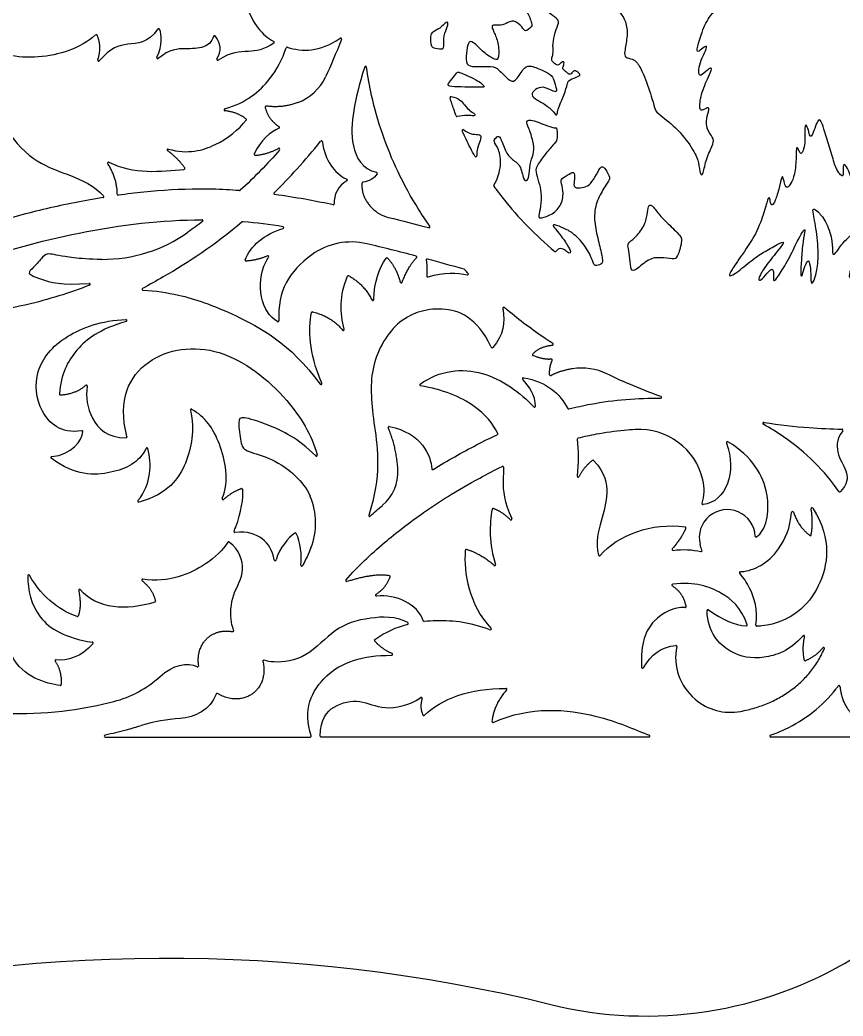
# Model space of a CAD drawing. Header units: millimetres. Extents: x -155 to 473, y -331 to 153.
# Drawn here: x -92.6 to -5.3, y -330.8 to -225.1 of the extents above; entities that cross this region are included whole.
import ezdxf

# ---------------------------------------------------------------- set-up
doc = ezdxf.new("R2010")
doc.units = ezdxf.units.MM
doc.header["$MEASUREMENT"] = 0
doc.layers.add('Layer 03', color=5, linetype='Continuous')

msp = doc.modelspace()

# ---------------------------------------------------------------- linework, layer by layer
at = {"layer": 'Layer 03'}
for p, q in [((-83.53, -301.19), (-61.77, -301.19)), ((-25.85, -301.19), (-60.62, -301.19)), ((-4.19, -301.19), (-12.94, -301.19))]:
    msp.add_line(p, q, dxfattribs=at)
for centre, radius, start, end in [((-77.86, -226.12), 0.1, 23.0527, 145.1931), ((-84.48, -226.77), 0.1, 23.372, 131.2669), ((-71.95, -226.87), 0.1, 40.176, 165.6842), ((-58.56, -227.12), 0.1, 338.4644, 124.7057), ((-65.71, -227.47), 0.1, 305.0935, 61.0125), ((-64.25, -228.09), 0.1, 72.4941, 162.4665), ((-84.23, -229.38), 0.1, 160.6013, 319.6403), ((-77.97, -229.11), 0.1, 153.1987, 309.2436), ((-71.6, -229.28), 0.1, 148.1307, 302.7352), ((-55.91, -230.12), 0.1, 7.7944, 161.8586), ((-64.97, -228.9), 5.31, 290.477, 335.144), ((-46.85, -233.34), 0.1, 81.9022, 196.592), ((-70.83, -234.63), 0.1, 105.578, 263.1164), ((-66.47, -234.34), 0.1, 82.2234, 192.8448), ((-68.66, -235.67), 0.1, 320.9967, 52.9521), ((-46.21, -235.25), 0.1, 200.4722, 279.8481), ((-35.69, -235.06), 0.1, 215.6102, 351.0801), ((-65.15, -236.51), 0.1, 292.6401, 55.8149), ((-45.57, -236.83), 0.1, 55.5503, 203.6719), ((-35.73, -236.65), 0.1, 3.7688, 92.8175), ((-76.87, -238.9), 0.1, 74.3667, 233.8318), ((-65.11, -238.81), 0.1, 319.5497, 118.3555), ((-60.6, -238.03), 0.1, 7.3805, 141.0274), ((-67.63, -239.37), 0.1, 156.619, 274.677), ((-44.23, -239.52), 0.1, 209.126, 0.2939), ((-83.18, -240.29), 0.1, 63.5049, 213.031), ((-75.19, -240.86), 0.1, 275.8309, 33.14), ((-57.94, -242.09), 0.1, 297.6311, 65.3547), ((-54.77, -241.37), 0.1, 329.1052, 78.2704), ((-56.19, -242.41), 0.1, 95.857, 174.6082), ((-42.22, -242.69), 0.1, 149.1151, 215.567), ((-83.77, -243.85), 0.1, 279.2079, 42.5459), ((-82.15, -243.6), 0.1, 180.9438, 278.0306), ((-69.29, -243.11), 0.1, 265.5385, 312.2975), ((-65.55, -243.52), 0.1, 134.6919, 262.1198), ((-59.34, -244.62), 0.1, 258.2292, 5.2108), ((-52.61, -242.48), 3.68, 224.7585, 256.2443), ((-73.26, -246.41), 0.1, 307.1725, 89.8543), ((-68.93, -246.61), 0.1, 84.8836, 130.1383), ((-64.69, -247.14), 0.1, 284.6559, 81.0289), ((-49.19, -247.05), 0.1, 255.0981, 34.8878), ((-83.84, -234.74), 15.77, 269.7789, 305.1683), ((-57.43, -255.83), 7.17, 76.7214, 125.7069), ((-66.29, -250.23), 0.1, 325.6314, 113.3921), ((-53.66, -250.45), 0.1, 42.6223, 145.9259), ((-50.58, -250.26), 0.1, 316.402, 75.2229), ((-49.39, -250.57), 0.1, 74.9336, 188.7602), ((-35.79, -249.59), 0.1, 230.0886, 325.581), ((-68.59, -250.6), 0.1, 160.274, 274.1995), ((-45.48, -251.66), 0.1, 42.6196, 74.1286), ((-57.73, -252.34), 0.1, 60.9644, 156.0833), ((-49.32, -252.27), 0.1, 176.539, 286.4755), ((-45.11, -252.06), 0.1, 255.4023, 43.3103), ((-85.23, -253.15), 0.1, 291.2824, 95.1908), ((-79.53, -253.68), 0.1, 117.7427, 267.6834), ((-52.14, -252.9), 0.1, 194.9934, 338.7901), ((-55.14, -254.77), 0.1, 207.42, 358.9189), ((-41.27, -255.69), 0.1, 49.7449, 192.6438), ((-61.56, -256.18), 0.1, 76.3271, 170.5542), ((-81.33, -256.99), 0.1, 286.515, 91.8608), ((-65.21, -257.03), 0.1, 242.0066, 3.383), ((-58.29, -257.95), 0.1, 218.5646, 13.3583), ((-42.49, -259.79), 0.1, 205.6236, 317.9817), ((-36.1, -259.52), 0.1, 274.2415, 57.0888), ((-38.12, -260.63), 0.1, 137.395, 248.0582), ((-36.21, -261.2), 0.1, 334.3838, 96.5919), ((-33, -268.21), 6.17, 64.1328, 98.9442), ((-39.18, -263.17), 0.1, 80.958, 224.8152), ((-36.29, -262.74), 0.1, 182.3954, 298.7543), ((-85.55, -263.95), 0.1, 351.3016, 131.5502), ((-60.65, -263.69), 0.1, 216.303, 22.7688), ((-50.06, -263.82), 0.1, 125.7755, 260.1097), ((-88.3, -264.78), 0.1, 175.3719, 272.8703), ((-24.61, -265.15), 0.1, 268.6749, 70.4179), ((-38, -266.08), 0.1, 223.3883, 358.242), ((-34.37, -266.27), 0.1, 208.3224, 284.102), ((-74.39, -266.5), 0.1, 59.5843, 191.1973), ((-53.42, -268.35), 0.1, 79.1417, 203.0414), ((-13.68, -267.91), 0.1, 81.2129, 241.2515), ((-86.01, -268.79), 0.1, 357.1147, 99.0278), ((-81.32, -269.33), 0.1, 270.654, 14.7855), ((-41.98, -269.02), 0.1, 294.9241, 25.617), ((-33.37, -269.59), 0.1, 103.8123, 186.7825), ((-26.88, -275.48), 6.93, 13.1866, 93.4722), ((-5.37, -268.62), 0.1, 321.3136, 88.9102), ((-79.1, -270.61), 0.1, 14.8874, 152.6005), ((-17.53, -269.96), 0.1, 59.8445, 199.9239), ((-89.2, -271.53), 0.1, 94.4835, 233.2421), ((-61.14, -271.29), 0.1, 224.7271, 15.938), ((-41.38, -272.56), 0.1, 358.6676, 115.9671), ((-31.79, -271.91), 0.1, 42.9658, 128.1363), ((-57.06, -273.09), 4.58, 309.9189, 3.4886), ((-48.8, -272.72), 0.1, 182.7644, 301.7765), ((-33.36, -273.51), 0.1, 175.8365, 332.4231), ((-71.03, -275.9), 0.1, 157.19, 312.0104), ((-69.05, -274.93), 0.1, 7.1494, 109.4196), ((-68.32, -278.47), 7.11, 338.1097, 23.3249), ((-5.64, -275.09), 0.1, 213.4406, 314.6222), ((-79.98, -276.17), 0.1, 141.738, 285.9714), ((-20.13, -276.42), 0.1, 160.0292, 276.4811), ((-8.56, -276.97), 0.1, 32.0548, 190.1388), ((-55.49, -277.7), 0.1, 161.8401, 314.2624), ((-42.39, -277.05), 0.1, 70.7437, 168.3443), ((-17.55, -280.03), 2.97, 3.1599, 193.7826), ((-10.63, -277.36), 0.1, 19.4489, 175.9058), ((-40.5, -278.06), 0.1, 224.6211, 25.2434), ((-22.04, -278.99), 0.1, 337.339, 82.0106), ((-69.78, -279.38), 0.1, 155.7528, 276.1588), ((-63.36, -279.63), 0.1, 27.9013, 125.7419), ((-14.49, -279.87), 0.1, 183.1599, 303.0981), ((-70.44, -280.58), 0.1, 51.9718, 145.9538), ((-45.24, -281.39), 0.1, 73.4804, 175.1989), ((-31.11, -281.87), 0.1, 194.8542, 319.4877), ((-23.31, -281.29), 0.1, 139.6526, 278.2056), ((-20.32, -281.41), 0.1, 257.1136, 23.8032), ((-65.51, -282.37), 0.1, 190.8232, 343.0028), ((-62.68, -282.96), 0.1, 173.7223, 331.7403), ((-42.23, -282.91), 0.1, 229.6822, 18.8232), ((-91.66, -284.07), 0.1, 28.408, 179.8556), ((-53.41, -284.17), 0.1, 339.2369, 80.7429), ((-16.16, -283.75), 0.1, 94.0394, 221.9056), ((-79.57, -284.53), 0.1, 81.0355, 233.2589), ((-57.92, -284.6), 0.1, 139.0496, 287.6157), ((-23.32, -285.07), 0.1, 96.278, 238.9858), ((-86.26, -285.61), 0.1, 40.2812, 191.1029), ((-54.78, -286.14), 0.1, 121.4178, 275.9798), ((-78.31, -286.78), 0.1, 287.4077, 12.6688), ((-22.02, -287.36), 0.1, 265.6786, 12.3015), ((-86.49, -288.3), 0.1, 254.1116, 339.0133), ((-19.59, -287.78), 0.1, 53.2379, 181.9806), ((-51.48, -289.14), 0.1, 284.0865, 61.1155), ((-49.7, -288.83), 0.1, 198.1373, 275.704), ((-15.53, -289.31), 0.1, 263.5099, 19.2904), ((-14.42, -289.34), 0.1, 172.5516, 272.719), ((-70, -289.91), 0.1, 258.7906, 20.6055), ((-42.68, -289.74), 0.1, 248.6941, 43.07), ((-9.44, -290.51), 0.1, 347.1651, 139.07), ((-84.92, -291.22), 0.1, 319.587, 80.9548), ((-54.89, -290.93), 0.1, 125.5892, 222.3741), ((-23.01, -291.57), 0.1, 348.8202, 96.2829), ((-7.34, -291.79), 0.1, 336.1125, 140.9054), ((-53.15, -292.42), 0.1, 269.5189, 66.4215), ((-88.75, -293.1), 0.1, 82.0536, 215.2576), ((-73.72, -293.64), 0.1, 244.1984, 9.0344), ((-66.71, -293.15), 0.1, 74.1876, 193.5324), ((-26.54, -293.8), 0.1, 183.0264, 329.4892), ((-9.29, -293), 0.1, 189.984, 291.2727), ((-85.46, -286.34), 11.44, 284.3173, 312.5765), ((-88.3, -295.63), 0.1, 262.7919, 358.3832), ((-5.69, -295.83), 0.1, 5.0285, 144.0594), ((-71.68, -296.67), 0.1, 58.3538, 160.2003), ((-50.02, -297.09), 0.1, 343.4719, 124.6697), ((-41.02, -296.13), 0.1, 318.2021, 89.5567), ((-17.2, -292.83), 5.74, 229.1171, 280.6202), ((-49.74, -298.81), 0.1, 206.0837, 314.5987), ((-74.34, -317.28), 18.11, 93.9523, 107.2435), ((-42.41, -299.55), 0.1, 172.8957, 294.3136), ((-83.53, -301.09), 0.1, 102.0296, 270), ((-61.77, -301.09), 0.1, 270, 19.294), ((-60.62, -301.09), 0.1, 179.2814, 270), ((-25.85, -301.09), 0.1, 270, 69.9963), ((-12.94, -301.09), 0.1, 109.2039, 270), ((-77.12, -497.1), 172.42, 76.2892, 104.1695), ((-26.18, -288.27), 42.53, 256.2892, 301.1319)]:
    msp.add_arc(centre, radius, start, end, dxfattribs=at)
for points, knots in [([(-35.59, -235.08), (-35.56, -234.92), (-35.43, -234.28), (-34.8, -233.01), (-34.48, -231.77), (-34.39, -231.48), (-33.22, -231.04), (-33.11, -230.9), (-33.51, -230.53), (-33.8, -230.46), (-34.04, -230.73), (-34.2, -230.93), (-34.47, -230.78), (-34.97, -230.35), (-35.03, -230.22), (-34.83, -229.71), (-34.88, -229.46), (-35.16, -229.63), (-35.46, -229.9), (-35.66, -229.91), (-36.09, -229.52), (-36.24, -229.32), (-35.98, -228.71), (-36.07, -227.92), (-35.95, -226.76), (-35.43, -225.47), (-35.4, -225.07), (-36.33, -224.51), (-36.89, -223.88), (-36.89, -222.78), (-36.54, -221.7), (-36.12, -221.38), (-35.17, -221.6), (-34.29, -222.05), (-33.97, -223.18), (-33.97, -223.8), (-33.65, -223.88), (-33.33, -223.4), (-32.54, -223.03), (-31.69, -223.13), (-31.21, -223.37), (-31.08, -223.13), (-31.4, -222.1), (-30.79, -221.19), (-29.88, -220.75), (-29.2, -220.93), (-28.54, -222.49), (-28.99, -223.21), (-29.35, -223.56), (-29.49, -223.85), (-28.9, -224.25), (-28.19, -225.42), (-28.13, -226.95), (-28.48, -228.6), (-28.42, -229.08), (-27.58, -229.27), (-27.12, -229.51), (-26.36, -230.91), (-25.4, -233.74), (-25.24, -234.67), (-24.85, -235.09), (-22.71, -236.67), (-21.02, -239.04), (-20.53, -240.28), (-20.48, -241.52), (-20.1, -241.69), (-19.88, -240.04), (-19.1, -238.38), (-18.9, -237.72), (-19.61, -236.99), (-19.83, -235.82), (-19.51, -234.76), (-19.44, -234.27), (-20.14, -234.71), (-20.53, -234.71), (-20.39, -233.1), (-19.49, -230.96), (-19.12, -230.24), (-19.39, -230.12), (-20.28, -231.03), (-20.57, -230.98), (-20.59, -230.12), (-20.23, -229.13), (-19.68, -228.03), (-19.77, -227.76), (-20.47, -228.39), (-20.85, -228.56), (-20.57, -227.33), (-19.72, -224.98), (-18.69, -224.03), (-18.2, -223.08), (-18.5, -222.3), (-19.91, -222.62), (-20.35, -222.35), (-20.27, -221.56), (-20.35, -221.02), (-21.3, -221.43), (-21.73, -221.92), (-21.95, -222.16), (-22.22, -221.75), (-22.36, -220.83), (-22.74, -220.78), (-23.55, -221.21), (-24.15, -221.4), (-24.86, -221.26), (-25.24, -222.4), (-25.62, -222.51), (-25.89, -221.75), (-26.16, -221.37), (-26.38, -222), (-26.87, -222.87), (-27.19, -222.87), (-27.6, -222.13), (-28.53, -219.67), (-28.88, -219.56), (-29.29, -220.32), (-29.64, -220.4), (-30.11, -219.42), (-30.54, -218.36), (-30.81, -218.61), (-31.47, -219.59), (-31.77, -219.12), (-32.34, -217.82), (-32.56, -217.71), (-33.1, -218.88), (-33.29, -219.1), (-34.79, -217.44), (-34.77, -215.77), (-34.8, -215.19), (-36.06, -215.1), (-36.81, -214.7), (-38.42, -212.66), (-40.63, -210.83), (-41.42, -209.78), (-41.5, -209.02), (-40.86, -207.97), (-40.54, -207.24), (-40.85, -206.42), (-40.89, -206.05)], [2583.2622, 2583.2622, 2583.2622, 2583.2622, 2583.619956, 2584.596544, 2585.573132, 2586.549719, 2587.526307, 2588.502894, 2589.479482, 2590.45607, 2591.432657, 2592.409245, 2593.385833, 2594.36242, 2595.339008, 2596.315596, 2597.292183, 2598.268771, 2599.245359, 2600.221946, 2601.198534, 2602.175121, 2603.151709, 2604.128297, 2605.104884, 2606.081472, 2607.05806, 2608.034647, 2609.011235, 2609.987823, 2610.96441, 2611.940998, 2612.917586, 2613.894173, 2614.870761, 2615.847348, 2616.823936, 2617.800524, 2618.777111, 2619.753699, 2620.730287, 2621.706874, 2622.683462, 2623.66005, 2624.636637, 2625.613225, 2626.589813, 2627.5664, 2628.542988, 2629.519575, 2630.496163, 2631.472751, 2632.449338, 2633.425926, 2634.402514, 2635.379101, 2636.355689, 2637.332277, 2638.308864, 2639.285452, 2640.26204, 2641.238627, 2642.215215, 2643.191802, 2644.16839, 2645.144978, 2646.121565, 2647.098153, 2648.074741, 2649.051328, 2650.027916, 2651.004504, 2651.981091, 2652.957679, 2653.934267, 2654.910854, 2655.887442, 2656.864029, 2657.840617, 2658.817205, 2659.793792, 2660.77038, 2661.746968, 2662.723555, 2663.700143, 2664.676731, 2665.653318, 2666.629906, 2667.606494, 2668.583081, 2669.559669, 2670.536256, 2671.512844, 2672.489432, 2673.466019, 2674.442607, 2675.419195, 2676.395782, 2677.37237, 2678.348958, 2679.325545, 2680.302133, 2681.278721, 2682.255308, 2683.231896, 2684.208483, 2685.185071, 2686.161659, 2687.138246, 2688.114834, 2689.091422, 2690.068009, 2691.044597, 2692.021185, 2692.997772, 2693.97436, 2694.950948, 2695.927535, 2696.904123, 2697.88071, 2698.857298, 2699.833886, 2700.810473, 2701.787061, 2702.763649, 2703.740236, 2704.716824, 2705.693412, 2706.669999, 2707.646587, 2708.623175, 2709.599762, 2710.57635, 2711.552937, 2712.529525, 2713.506113, 2714.4827, 2715.061444, 2715.061444, 2715.061444, 2715.061444]), ([(-46.44, -216.03), (-45.76, -215.34), (-44.94, -215.34), (-43.14, -215.36), (-42.54, -215.83), (-42.14, -215.99), (-41.62, -215.32), (-41.11, -215.21), (-39.4, -216.03), (-38.76, -217.14), (-37.83, -218.92), (-38.47, -218.79), (-40.15, -218.1), (-40.95, -218.19), (-41.97, -219.07), (-41.32, -219.39), (-39.81, -219.63), (-38.9, -220.92), (-38.01, -221.43), (-37.79, -223.07), (-38.17, -223.54), (-40.06, -222.01), (-40.86, -221.65), (-42.3, -222.07), (-43.35, -221.94), (-43.83, -220.81), (-44.08, -221.03), (-44.01, -222.14), (-44.52, -223.21), (-44.23, -223.54), (-41.79, -222.79), (-40.88, -222.86), (-39.58, -223.77), (-38.74, -224.06), (-38.22, -225.65), (-38.31, -225.86), (-39.02, -226.43), (-39.22, -225.88), (-40.22, -225.02), (-41.01, -225.52), (-41.74, -225.75), (-42.67, -225.5), (-42.33, -226.36), (-41.79, -227.45), (-41.76, -229.27), (-42.13, -229.41), (-43.39, -228.59), (-44.58, -227.28), (-45.06, -227.42), (-45.24, -228.61), (-45.29, -229.96), (-44.44, -230.07), (-42.43, -229.98), (-41.86, -230.26), (-40.73, -231.49), (-40.09, -231.79), (-39.16, -230.21), (-38.63, -229.84), (-37.12, -230.42), (-36.07, -231.01), (-35.93, -231.61), (-35.48, -232.86), (-36.17, -232.61), (-37.11, -232.11), (-37.93, -232.45), (-38.48, -233.04), (-37.7, -233.62), (-36.74, -234.11), (-36, -234.8), (-35.77, -235.12)], [2726.989581, 2726.989581, 2726.989581, 2726.989581, 2728.004141, 2729.165517, 2730.326892, 2731.488268, 2732.649643, 2733.811018, 2734.972394, 2736.133769, 2737.295145, 2738.45652, 2739.617895, 2740.779271, 2741.940646, 2743.102022, 2744.263397, 2745.424772, 2746.586148, 2747.747523, 2748.908899, 2750.070274, 2751.231649, 2752.393025, 2753.5544, 2754.715776, 2755.877151, 2757.038526, 2758.199902, 2759.361277, 2760.522653, 2761.684028, 2762.845403, 2764.006779, 2765.168154, 2766.32953, 2767.490905, 2768.65228, 2769.813656, 2770.975031, 2772.136407, 2773.297782, 2774.459157, 2775.620533, 2776.781908, 2777.943283, 2779.104659, 2780.266034, 2781.42741, 2782.588785, 2783.75016, 2784.911536, 2786.072911, 2787.234287, 2788.395662, 2789.557037, 2790.718413, 2791.879788, 2793.041164, 2794.202539, 2795.363914, 2796.52529, 2797.686665, 2798.848041, 2800.009416, 2801.170791, 2802.332167, 2803.493542, 2804.470275, 2804.470275, 2804.470275, 2804.470275]), ([(-84.55, -226.69), (-86.2, -228.14), (-90.75, -229.6), (-96.36, -228.49), (-99.77, -226.13), (-101.29, -225.38)], [1363.913348, 1363.913348, 1363.913348, 1363.913348, 1374.855675, 1386.022575, 1393.109201, 1393.109201, 1393.109201, 1393.109201]), ([(-77.95, -226.06), (-79.02, -227.61), (-81.13, -227.53), (-82.96, -228.03), (-84.16, -229.45)], [1352.354318, 1352.354318, 1352.354318, 1352.354318, 1356.6197, 1360.504865, 1360.504865, 1360.504865, 1360.504865]), ([(-72.05, -226.84), (-72.2, -227.43), (-73.07, -228.15), (-74.87, -228.15), (-76.68, -228.18), (-77.91, -229.19)], [1477.394389, 1477.394389, 1477.394389, 1477.394389, 1479.763457, 1482.374792, 1484.706951, 1484.706951, 1484.706951, 1484.706951]), ([(-65.65, -227.55), (-66.71, -228.3), (-68.51, -228.49), (-70.17, -228.48), (-71.55, -229.37)], [1466.787455, 1466.787455, 1466.787455, 1466.787455, 1470.054651, 1473.904124, 1473.904124, 1473.904124, 1473.904124]), ([(-70.86, -234.53), (-68.54, -233.88), (-66.1, -231.82), (-64.73, -229.26), (-64.35, -228.06)], [879.783009, 879.783009, 879.783009, 879.783009, 885.432062, 889.665289, 889.665289, 889.665289, 889.665289]), ([(-56.01, -230.09), (-56.65, -232.04), (-57.29, -234.94), (-57.57, -238.36), (-56.32, -240.94), (-54.75, -241.27)], [698.176151, 698.176151, 698.176151, 698.176151, 702.437726, 706.99492, 711.42887, 711.42887, 711.42887, 711.42887]), ([(-49.1, -246.99), (-49.52, -246.39), (-50.75, -244.53), (-52.53, -241.29), (-54.19, -237.24), (-55.25, -233.5), (-55.68, -231.12), (-55.81, -230.11)], [679.569082, 679.569082, 679.569082, 679.569082, 681.754362, 686.272074, 690.639856, 694.856097, 697.907258, 697.907258, 697.907258, 697.907258]), ([(-46.3, -235.29), (-46.39, -235.05), (-46.62, -234.41), (-46.83, -233.77), (-46.95, -233.37)], [-70.712913, -70.712913, -70.712913, -70.712913, -69.941775, -68.687999, -68.687999, -68.687999, -68.687999]), ([(-46.84, -233.24), (-45.99, -233.36), (-45.31, -234.27), (-44.88, -234.76), (-44.21, -235.09), (-44.38, -235.35), (-45.07, -235.17), (-45.83, -235.29), (-46.19, -235.35)], [-76.550493, -76.550493, -76.550493, -76.550493, -75.63336, -74.663264, -73.693169, -72.723073, -71.752978, -70.85145, -70.85145, -70.85145, -70.85145]), ([(-42.31, -242.64), (-41.9, -241.96), (-41.45, -240.45), (-41.78, -238.7), (-42.41, -237.94), (-42.09, -237.62), (-41.7, -237.2), (-41.16, -238.9), (-40.53, -239.89), (-39.42, -240.39), (-39.21, -242.2), (-38.71, -242.2), (-38.57, -241.53), (-38.43, -240.04), (-38, -239.15), (-38.11, -238.05), (-38.61, -236.45), (-38.97, -235.84), (-38.37, -235.59), (-36.35, -236.47), (-35.84, -236.56), (-35.73, -236.55)], [-2827.851339, -2827.851339, -2827.851339, -2827.851339, -2826.72105, -2825.559675, -2824.398299, -2823.236924, -2822.075549, -2820.914173, -2819.752798, -2818.591422, -2817.430047, -2816.268672, -2815.107296, -2813.945921, -2812.784545, -2811.62317, -2810.461795, -2809.300419, -2808.139044, -2806.977668, -2806.534713, -2806.534713, -2806.534713, -2806.534713]), ([(-94.1, -236.49), (-91.96, -240.04), (-87.35, -241.38), (-84.67, -242.72), (-83.7, -243.78)], [323.08454, 323.08454, 323.08454, 323.08454, 330.229196, 336.405381, 336.405381, 336.405381, 336.405381]), ([(-76.84, -238.8), (-74.76, -239.39), (-71.45, -238.49), (-69.39, -236.73), (-68.58, -235.73)], [866.949529, 866.949529, 866.949529, 866.949529, 871.689703, 876.774114, 876.774114, 876.774114, 876.774114]), ([(-45.51, -236.75), (-44.91, -237.16), (-44.26, -237.26), (-43.61, -237.27), (-43.72, -237.88), (-44.04, -238.59), (-44.13, -239.22), (-44.13, -239.52)], [-78.713859, -78.713859, -78.713859, -78.713859, -77.81173, -76.774423, -75.737116, -74.699809, -73.974067, -73.974067, -73.974067, -73.974067]), ([(-35.63, -236.64), (-35.62, -236.68), (-35.6, -237.04), (-35.52, -237.88), (-35.97, -238.29), (-36.9, -239.39), (-37.88, -240.7), (-37.86, -241.41), (-37.45, -242.54), (-37.24, -243.73), (-37.4, -245.29), (-37.61, -246.09), (-37.38, -246.16), (-36.09, -245.79), (-35.05, -244.71), (-34.89, -243.19), (-35.26, -242.18), (-35.06, -241.88), (-34, -241.26), (-33.82, -241.24), (-33.7, -241.77), (-33.86, -242.65), (-33.7, -242.97), (-32.64, -242.88), (-32.08, -242.58), (-31.41, -241.51), (-30.89, -240.45), (-30.46, -240.9), (-29.92, -241.91), (-30.18, -242.23), (-31.07, -243.61), (-31.72, -245.32), (-31.56, -247.24), (-31.03, -249.23), (-30.73, -250.75), (-30.84, -251.04), (-31.67, -251.25), (-31.74, -250.83), (-32.49, -249.15), (-33.84, -247.74), (-34.79, -247.22), (-36.02, -246.75), (-36.08, -246.92), (-35.46, -247.65), (-34.4, -249.08), (-34.12, -249.78), (-34.28, -249.92), (-34.67, -249.57), (-35.21, -249.27), (-35.58, -249.46), (-35.7, -249.64)], [-2581.792137, -2581.792137, -2581.792137, -2581.792137, -2581.666781, -2580.690193, -2579.713606, -2578.737018, -2577.76043, -2576.783843, -2575.807255, -2574.830668, -2573.85408, -2572.877492, -2571.900905, -2570.924317, -2569.947729, -2568.971142, -2567.994554, -2567.017966, -2566.041379, -2565.064791, -2564.088203, -2563.111616, -2562.135028, -2561.158441, -2560.181853, -2559.205265, -2558.228678, -2557.25209, -2556.275502, -2555.298915, -2554.322327, -2553.345739, -2552.369152, -2551.392564, -2550.415976, -2549.439389, -2548.462801, -2547.486214, -2546.509626, -2545.533038, -2544.556451, -2543.579863, -2542.603275, -2541.626688, -2540.6501, -2539.673512, -2538.696925, -2537.720337, -2536.743749, -2535.901507, -2535.901507, -2535.901507, -2535.901507]), ([(-44.32, -239.57), (-44.65, -238.98), (-45.11, -238.09), (-45.53, -237.17), (-45.66, -236.87)], [-73.710229, -73.710229, -73.710229, -73.710229, -71.674865, -70.693285, -70.693285, -70.693285, -70.693285]), ([(-60.5, -238.02), (-60.25, -239.99), (-59.2, -241.38), (-57.92, -241.99), (-57.9, -242)], [-37.484735, -37.484735, -37.484735, -37.484735, -32.346818, -32.234295, -32.234295, -32.234295, -32.234295]), ([(-69.3, -243.21), (-69.77, -243.17), (-71.2, -243.08), (-74.58, -243), (-78.4, -243.23), (-81.24, -243.57), (-82.13, -243.7)], [920.7984, 920.7984, 920.7984, 920.7984, 922.212235, 925.102238, 930.952414, 933.671447, 933.671447, 933.671447, 933.671447]), ([(-42.31, -242.75), (-41.99, -243.18), (-40.88, -244.66), (-38.79, -247.04), (-36.86, -248.82), (-35.85, -249.66)], [2526.249621, 2526.249621, 2526.249621, 2526.249621, 2527.855658, 2531.790966, 2535.734841, 2535.734841, 2535.734841, 2535.734841]), ([(-83.76, -243.95), (-84.28, -244.03), (-85.8, -244.29), (-88.3, -244.79), (-91.27, -245.48), (-93.49, -246.08), (-94.71, -246.45), (-94.96, -246.52)], [300.725501, 300.725501, 300.725501, 300.725501, 302.317145, 305.337024, 308.394075, 311.466495, 312.224487, 312.224487, 312.224487, 312.224487]), ([(-59.36, -244.72), (-59.45, -244.7), (-60.44, -244.49), (-62.5, -244.09), (-64.49, -243.77), (-65.56, -243.62)], [-47.358763, -47.358763, -47.358763, -47.358763, -47.082707, -44.321006, -41.053516, -41.053516, -41.053516, -41.053516]), ([(-98.47, -251.21), (-94.68, -249.68), (-85.92, -247.33), (-77.49, -246.3), (-73.26, -246.31)], [900.271886, 900.271886, 900.271886, 900.271886, 911.612453, 923.796211, 923.796211, 923.796211, 923.796211]), ([(-68.99, -246.53), (-71.91, -248.99), (-75.5, -251.36), (-78.86, -253.21), (-79.58, -253.59)], [1203.5438, 1203.5438, 1203.5438, 1203.5438, 1209.311522, 1210.925641, 1210.925641, 1210.925641, 1210.925641]), ([(-83.9, -250.51), (-85.24, -250.5), (-87.9, -250.28), (-89.58, -249.79), (-90.06, -250.11), (-91.22, -251.48), (-91.85, -251.95), (-90.92, -252.47), (-88.11, -253.31), (-85.24, -253.05)], [935.276526, 935.276526, 935.276526, 935.276526, 936.877857, 939.949989, 943.02212, 946.094252, 949.166383, 952.238514, 955.082738, 955.082738, 955.082738, 955.082738]), ([(-65.25, -257.11), (-66.96, -256.21), (-67.68, -252.87), (-66.32, -250.44), (-66.21, -250.29)], [1182.178262, 1182.178262, 1182.178262, 1182.178262, 1189.893864, 1190.479155, 1190.479155, 1190.479155, 1190.479155]), ([(-85.19, -253.24), (-87.32, -254.07), (-93.37, -255.97), (-101.16, -256.85), (-105.88, -256.14), (-106.85, -255.94)], [955.368812, 955.368812, 955.368812, 955.368812, 960.107138, 968.158698, 970.347927, 970.347927, 970.347927, 970.347927]), ([(-79.54, -253.78), (-78.2, -253.83), (-75.08, -254.33), (-70.64, -255.84), (-63.93, -259.39), (-60.73, -263.74)], [1211.187336, 1211.187336, 1211.187336, 1211.187336, 1215.73133, 1222.637887, 1229.146852, 1229.146852, 1229.146852, 1229.146852]), ([(-42.58, -259.83), (-44.13, -256.61), (-47.94, -255.16), (-52.88, -256.78), (-55.69, -262.11), (-55.1, -267.67), (-54.21, -273.47), (-55.58, -277.67)], [1483.649447, 1483.649447, 1483.649447, 1483.649447, 1490.683357, 1497.813268, 1504.94318, 1512.073092, 1518.983354, 1518.983354, 1518.983354, 1518.983354]), ([(-41.37, -255.71), (-41.36, -255.77), (-41.09, -257.04), (-41.28, -258.59), (-42.42, -259.85)], [1477.775812, 1477.775812, 1477.775812, 1477.775812, 1478.035545, 1483.453345, 1483.453345, 1483.453345, 1483.453345]), ([(-36.05, -259.44), (-36.32, -259.26), (-37.98, -258.16), (-39.7, -256.88), (-41.09, -255.71), (-41.21, -255.61)], [1471.099337, 1471.099337, 1471.099337, 1471.099337, 1472.085001, 1477.077833, 1477.526406, 1477.526406, 1477.526406, 1477.526406]), ([(-86.02, -268.69), (-88.26, -269.05), (-90.75, -266.76), (-91.21, -262.28), (-88.28, -258.57), (-83.92, -256.98), (-81.33, -256.89)], [2087.560006, 2087.560006, 2087.560006, 2087.560006, 2093.439909, 2099.419908, 2105.399906, 2110.862274, 2110.862274, 2110.862274, 2110.862274]), ([(-81.3, -257.09), (-84.15, -257.93), (-86.93, -260.03), (-88.23, -262.69), (-88.4, -264.77)], [1909.818916, 1909.818916, 1909.818916, 1909.818916, 1915.55639, 1921.647305, 1921.647305, 1921.647305, 1921.647305]), ([(-81.23, -269.3), (-82.26, -265.38), (-79.68, -260.36), (-71.32, -259.21), (-64.26, -264.77), (-61.66, -269.1), (-61.04, -271.26)], [1933.656459, 1933.656459, 1933.656459, 1933.656459, 1946.625027, 1959.728202, 1972.831377, 1982.923279, 1982.923279, 1982.923279, 1982.923279]), ([(-50.12, -263.74), (-48.03, -262.24), (-43.33, -261.79), (-39.51, -264.63), (-38.07, -266.15)], [1419.006977, 1419.006977, 1419.006977, 1419.006977, 1426.127279, 1433.209983, 1433.209983, 1433.209983, 1433.209983]), ([(-24.58, -265.06), (-25.73, -264.65), (-27.66, -263.9), (-29.54, -263.04), (-30.31, -262.66)], [1450.940892, 1450.940892, 1450.940892, 1450.940892, 1454.604311, 1457.153754, 1457.153754, 1457.153754, 1457.153754]), ([(-85.45, -263.97), (-85.63, -265.12), (-85.21, -267.58), (-83.28, -269.45), (-81.32, -269.43)], [1925.122533, 1925.122533, 1925.122533, 1925.122533, 1929.168618, 1933.474715, 1933.474715, 1933.474715, 1933.474715]), ([(-41.89, -268.97), (-42.39, -267.93), (-44.26, -265.71), (-47.77, -264.32), (-50.08, -263.92)], [1542.67783, 1542.67783, 1542.67783, 1542.67783, 1546.786181, 1551.851187, 1551.851187, 1551.851187, 1551.851187]), ([(-34.34, -266.37), (-33.58, -266.18), (-30.34, -265.47), (-27.02, -265.2), (-24.61, -265.25)], [1443.067175, 1443.067175, 1443.067175, 1443.067175, 1444.866389, 1450.658597, 1450.658597, 1450.658597, 1450.658597]), ([(-74.48, -266.52), (-74.06, -268.66), (-74.61, -272.22), (-76.84, -275.38), (-79.95, -276.27)], [2050.343492, 2050.343492, 2050.343492, 2050.343492, 2056.863105, 2063.390196, 2063.390196, 2063.390196, 2063.390196]), ([(-71.12, -275.86), (-70.35, -274.05), (-71.25, -269.45), (-72.96, -267.23), (-74.34, -266.42)], [2038.920693, 2038.920693, 2038.920693, 2038.920693, 2044.375364, 2050.113783, 2050.113783, 2050.113783, 2050.113783]), ([(-61.21, -271.36), (-63.07, -269.48), (-66.57, -267.88), (-69.13, -267.14), (-69.48, -267.48), (-69.13, -270.14), (-68.84, -270.83), (-66.3, -271.41), (-63.84, -272.85), (-62.2, -274.71), (-61.78, -275.65)], [1983.187192, 1983.187192, 1983.187192, 1983.187192, 1986.321254, 1989.605798, 1992.890343, 1996.174887, 1999.459432, 2002.743977, 2006.028521, 2007.704868, 2007.704868, 2007.704868, 2007.704868]), ([(-5.72, -275.15), (-7.14, -272.99), (-9.84, -270.37), (-12.98, -268.41), (-13.72, -268)], [36.191941, 36.191941, 36.191941, 36.191941, 44.776489, 47.305674, 47.305674, 47.305674, 47.305674]), ([(-13.66, -267.81), (-13.64, -267.81), (-12.05, -268.06), (-9.29, -268.37), (-6.53, -268.5), (-5.37, -268.52)], [19.371589, 19.371589, 19.371589, 19.371589, 19.419923, 24.223417, 27.696298, 27.696298, 27.696298, 27.696298]), ([(-48.75, -272.8), (-47.24, -271.87), (-44.89, -270.54), (-42.67, -269.45), (-41.94, -269.11)], [1537.614687, 1537.614687, 1537.614687, 1537.614687, 1540.88638, 1542.519541, 1542.519541, 1542.519541, 1542.519541]), ([(-27.3, -268.56), (-27.69, -268.59), (-29.09, -268.7), (-31.12, -268.98), (-32.75, -269.33), (-33.39, -269.49)], [973.274032, 973.274032, 973.274032, 973.274032, 974.446868, 977.464167, 979.441334, 979.441334, 979.441334, 979.441334]), ([(-5.3, -268.69), (-6.04, -269.62), (-5.89, -271.53), (-4.72, -272.89), (-4.78, -274.39), (-5.57, -275.16)], [27.918996, 27.918996, 27.918996, 27.918996, 30.707903, 33.655308, 36.015346, 36.015346, 36.015346, 36.015346]), ([(-79.18, -270.56), (-79.98, -272.09), (-82.66, -273.41), (-86.7, -273.52), (-89.26, -271.61)], [2070.007121, 2070.007121, 2070.007121, 2070.007121, 2075.98629, 2082.087418, 2082.087418, 2082.087418, 2082.087418]), ([(-14.43, -279.95), (-13.45, -279.31), (-12.54, -275.44), (-14.88, -271.39), (-17.48, -269.87)], [943.217985, 943.217985, 943.217985, 943.217985, 947.285026, 951.42732, 951.42732, 951.42732, 951.42732]), ([(-58, -284.53), (-56.68, -283.01), (-54.52, -280.98), (-50.39, -277.74), (-46.9, -275.46), (-44.18, -273.88), (-42.23, -272.87), (-41.43, -272.47)], [774.555221, 774.555221, 774.555221, 774.555221, 780.81844, 785.752166, 788.596479, 792.508032, 795.190663, 795.190663, 795.190663, 795.190663]), ([(-41.28, -272.57), (-41.29, -273.02), (-41.37, -274.67), (-41.25, -276.23), (-40.41, -278.02)], [795.395389, 795.395389, 795.395389, 795.395389, 797.146805, 801.809228, 801.809228, 801.809228, 801.809228]), ([(-31.72, -271.84), (-30.42, -273.23), (-30.16, -275.39), (-30.83, -278.07), (-31.57, -280.52), (-31.21, -281.9)], [986.478381, 986.478381, 986.478381, 986.478381, 990.130615, 993.8409, 997.393993, 997.393993, 997.393993, 997.393993]), ([(-69.87, -279.34), (-69.8, -279.19), (-69.14, -277.61), (-68.84, -275.74), (-68.95, -274.92)], [2029.951179, 2029.951179, 2029.951179, 2029.951179, 2030.55402, 2036.246339, 2036.246339, 2036.246339, 2036.246339]), ([(-8.47, -276.92), (-7.35, -278.71), (-6.68, -281.67), (-7.71, -285.31), (-9.84, -288.09), (-12.45, -289.29), (-14.23, -289.43), (-14.41, -289.44)], [434.320496, 434.320496, 434.320496, 434.320496, 438.796404, 443.637991, 448.479578, 453.321166, 453.844647, 453.844647, 453.844647, 453.844647]), ([(-16.16, -283.65), (-16.12, -283.65), (-14.71, -283.53), (-12.38, -282.38), (-10.84, -278.97), (-10.73, -277.36)], [461.105848, 461.105848, 461.105848, 461.105848, 461.283557, 467.037419, 470.515777, 470.515777, 470.515777, 470.515777]), ([(-65.61, -282.39), (-65.8, -281.37), (-66.58, -280.03), (-68.41, -279.34), (-69.77, -279.48)], [2023.376613, 2023.376613, 2023.376613, 2023.376613, 2026.652541, 2029.741031, 2029.741031, 2029.741031, 2029.741031]), ([(-70.53, -280.53), (-71.09, -281.36), (-73, -283.26), (-76.81, -284.87), (-79.56, -284.44)], [1151.792152, 1151.792152, 1151.792152, 1151.792152, 1155.496571, 1161.164365, 1161.164365, 1161.164365, 1161.164365]), ([(-69.91, -289.87), (-70, -289.62), (-70.31, -288.52), (-70.15, -285.9), (-68.5, -283.76), (-69.29, -281.36), (-70.38, -280.51)], [1140.40022, 1140.40022, 1140.40022, 1140.40022, 1141.564965, 1145.055697, 1148.546429, 1151.628123, 1151.628123, 1151.628123, 1151.628123]), ([(-91.76, -284.07), (-91.76, -285.57), (-91.01, -288.91), (-87.72, -290.68), (-84.91, -291.13)], [1184.202467, 1184.202467, 1184.202467, 1184.202467, 1190.025196, 1196.234822, 1196.234822, 1196.234822, 1196.234822]), ([(-14.51, -289.33), (-14.29, -287.65), (-14.85, -285.77), (-15.81, -284.29), (-16.23, -283.82)], [454.019472, 454.019472, 454.019472, 454.019472, 458.46085, 460.88268, 460.88268, 460.88268, 460.88268]), ([(-15.43, -289.28), (-16.1, -287.37), (-18.15, -285.67), (-20.93, -284.71), (-23.33, -284.97)], [841.256382, 841.256382, 841.256382, 841.256382, 846.231046, 851.685418, 851.685418, 851.685418, 851.685418]), ([(-22.03, -287.46), (-23.18, -287.37), (-25.62, -288.53), (-26.78, -291.19), (-26.64, -293.81)], [855.031748, 855.031748, 855.031748, 855.031748, 859.798957, 864.549641, 864.549641, 864.549641, 864.549641]), ([(-51.43, -289.05), (-52.7, -288.35), (-56.06, -288.51), (-59.18, -289.52), (-62.11, -292.92), (-65.17, -293.35), (-66.37, -293.14), (-66.68, -293.05)], [874.580079, 874.580079, 874.580079, 874.580079, 877.28488, 880.775612, 884.266344, 887.757076, 889.177766, 889.177766, 889.177766, 889.177766]), ([(-9.51, -290.44), (-10.94, -292.09), (-13.94, -293.05), (-17.2, -292.58), (-19.61, -290.16), (-19.69, -287.78)], [900.676439, 900.676439, 900.676439, 900.676439, 905.412599, 910.471173, 915.388306, 915.388306, 915.388306, 915.388306]), ([(-42.72, -289.83), (-44.69, -289.06), (-46.87, -288.76), (-49.27, -288.89), (-49.69, -288.93)], [751.755497, 751.755497, 751.755497, 751.755497, 758.07556, 759.400332, 759.400332, 759.400332, 759.400332]), ([(-61.68, -301.05), (-62.62, -298.38), (-60.68, -294.04), (-56.29, -292.5), (-53.15, -292.52)], [927.023152, 927.023152, 927.023152, 927.023152, 934.736563, 942.316321, 942.316321, 942.316321, 942.316321]), ([(-16.15, -298.47), (-15.89, -298.42), (-15.13, -298.26), (-13.91, -297.9), (-12.53, -297.32), (-11.24, -296.57), (-10.05, -295.68), (-9.17, -294.82), (-8.56, -294.07), (-8, -293.29), (-7.57, -292.53), (-7.31, -291.96), (-7.25, -291.83)], [883.30264, 883.30264, 883.30264, 883.30264, 884.100327, 885.614839, 887.105698, 888.600024, 890.091505, 891.554426, 892.271315, 892.984824, 894.451156, 894.871151, 894.871151, 894.871151, 894.871151]), ([(-12.97, -300.99), (-12.44, -300.81), (-9.8, -299.74), (-7.31, -297.84), (-5.85, -295.88), (-5.77, -295.77)], [484.433601, 484.433601, 484.433601, 484.433601, 486.714705, 495.999555, 496.530605, 496.530605, 496.530605, 496.530605]), ([(-60.72, -301.09), (-60.7, -299.28), (-59.42, -297.71), (-56.4, -297.09), (-54.23, -298.41), (-51.36, -297.89), (-50.07, -297)], [878.740016, 878.740016, 878.740016, 878.740016, 882.337463, 886.001386, 889.665309, 893.100299, 893.100299, 893.100299, 893.100299]), ([(-99.08, -298.15), (-95.29, -298.81), (-89.88, -298.92), (-84.21, -297.83), (-82.63, -297.43)], [1112.358124, 1112.358124, 1112.358124, 1112.358124, 1123.196809, 1127.386665, 1127.386665, 1127.386665, 1127.386665]), ([(-42.37, -299.64), (-38.42, -297.85), (-31.02, -298.6), (-27.49, -300.38), (-25.81, -300.99)], [826.597846, 826.597846, 826.597846, 826.597846, 835.759082, 843.52915, 843.52915, 843.52915, 843.52915]), ([(-79.71, -299.99), (-80.24, -300.16), (-81.51, -300.52), (-82.8, -300.83), (-83.55, -300.99)], [900.821036, 900.821036, 900.821036, 900.821036, 902.500116, 904.788157, 904.788157, 904.788157, 904.788157])]:
    msp.add_open_spline(points, degree=3, knots=knots, dxfattribs=at)
for points, degree in [([(-68.57, -223.43), (-67.87, -225.61), (-66.88, -226.71), (-65.66, -227.39)], 3), ([(-78.06, -229.06), (-77.42, -227.78), (-77.53, -226.65), (-77.77, -226.08)], 3), ([(-48.59, -226.29), (-48.39, -226.18), (-47.83, -225.86), (-47.14, -225.08), (-47.17, -225.8), (-47.66, -226.72), (-47.57, -228.07), (-47.77, -228.21), (-48.81, -228.1), (-49.04, -227.75), (-49.04, -226.52), (-48.79, -226.4), (-48.59, -226.29)], 3), ([(-84.33, -229.35), (-83.85, -227.99), (-84.39, -226.73)], 2), ([(-71.69, -229.23), (-71.18, -228.41), (-71.24, -227.56), (-71.88, -226.8)], 3), ([(-64.22, -227.99), (-62.64, -228.49), (-60.79, -228.55), (-58.62, -227.04)], 3), ([(-58.47, -227.16), (-59.07, -228.68), (-59.62, -229.98), (-60.15, -231.13)], 3), ([(-46.28, -230.76), (-46.4, -230.89), (-46.75, -231.45), (-47.32, -232), (-46.96, -232.2), (-45.43, -232.22), (-43.61, -232.25), (-43.21, -232.25), (-43.61, -231.78), (-44.42, -231.34), (-45.45, -230.84), (-46, -230.65), (-46.16, -230.62), (-46.28, -230.76)], 3), ([(-66.57, -234.36), (-66.28, -235.62), (-65.1, -236.42)], 2), ([(-63.11, -233.87), (-64.74, -234.48), (-66.46, -234.24)], 2), ([(-68.6, -235.59), (-69.52, -234.89), (-70.84, -234.73)], 2), ([(-7.09, -237.38), (-6.92, -237.91), (-6.48, -239.23), (-6.05, -240.91), (-5.6, -241.47), (-5.26, -241.76), (-5.26, -241.3), (-5.26, -240.31), (-4.93, -240.53), (-4.47, -241.61), (-4.07, -242.91), (-3.71, -243.98), (-3.23, -243.66), (-3.08, -243.15), (-2.62, -243.47), (-2.4, -244.27), (-2.23, -244.82), (-1.22, -245.85), (0.4, -248.36), (1.01, -250.69), (1.07, -252.15), (0.8, -252.36), (-0.68, -252.89), (-2.74, -253.01), (-3.15, -252.86), (-2.58, -251.62), (-1.99, -250.22), (-1.82, -249.06), (-2.19, -249.38), (-3.23, -250.65), (-4.08, -251.97), (-4.49, -252.54), (-4.65, -252.4), (-4.51, -251.4), (-3.13, -248.59), (-2.56, -247.24), (-2.08, -246.56), (-2.59, -246.45), (-4.49, -247.87), (-5.69, -249.25), (-6.15, -250.06), (-6.47, -249.97), (-6.32, -248.7), (-6.97, -246.58), (-7.96, -245.36), (-8.45, -245.05), (-8.5, -245.43), (-7.98, -247.78), (-7.84, -250.64), (-8.13, -252.26), (-8.55, -253.22), (-8.7, -252.84), (-8.67, -251.76), (-8.86, -250.63), (-9.02, -250.61), (-9.44, -251.48), (-9.61, -252.42), (-9.8, -252.18), (-9.7, -250.63), (-9.53, -248.49), (-9.23, -247.27), (-9.41, -247.35), (-9.98, -248.24), (-10.88, -250.27), (-12.05, -252.16), (-12.55, -252.88), (-12.67, -252.69), (-12.6, -251.56), (-12.92, -251.46), (-13.72, -252.49), (-14.22, -252.88), (-14.22, -252.36), (-13.45, -251.16), (-12.02, -249.37), (-11.47, -248.68), (-11.74, -248.63), (-13.44, -249.6), (-14.59, -250.3), (-16.56, -251.94), (-17.41, -252.42), (-17.28, -251.92), (-16.51, -250.75), (-14.55, -248.03), (-13.68, -245.69), (-13.22, -243.96), (-13.04, -243.86), (-12.98, -244.53), (-12.82, -244.85), (-12.47, -244.4), (-12.01, -242.88), (-11.76, -241.62), (-11.6, -241.76), (-11.46, -242.68), (-11.19, -242.98), (-10.81, -242.5), (-10.38, -241.62), (-10.19, -239.5), (-10.26, -238.47), (-10.01, -238.77), (-9.77, -239.35), (-9.57, -239.19), (-9.33, -238.38), (-9.29, -237.41), (-9.33, -236.18), (-9.13, -236.24), (-8.87, -236.99), (-8.76, -237.63), (-8.43, -237.12), (-8.1, -236.09), (-7.77, -235.5), (-7.46, -236.09), (-7.25, -236.86), (-7.09, -237.38)], 3), ([(-65.12, -236.6), (-65.95, -236.94), (-67.11, -237.9), (-67.73, -239.33)], 3), ([(-65.03, -238.88), (-66.32, -240.38), (-67.72, -241.82), (-69.22, -243.18)], 3), ([(-67.63, -239.47), (-66.34, -239.36), (-65.15, -238.72)], 2), ([(-65.62, -243.45), (-64, -241.85), (-62.35, -240.03), (-60.68, -237.97)], 3), ([(-75.1, -240.81), (-75.72, -239.86), (-76.92, -238.98)], 2), ([(-82.25, -243.6), (-82.28, -241.86), (-83.27, -240.34)], 2), ([(-83.14, -240.2), (-80.57, -241.47), (-77.57, -241.21), (-75.18, -240.96)], 3), ([(-54.68, -241.42), (-55, -241.95), (-55.56, -242.24), (-56.2, -242.31)], 3), ([(-57.89, -242.18), (-58.82, -242.67), (-59.32, -243.69), (-59.24, -244.61)], 3), ([(-56.29, -242.4), (-56.43, -243.85), (-55.22, -245.07)], 2), ([(-26.06, -245.79), (-26.12, -246.15), (-26.31, -246.99), (-27.42, -248.33), (-28.15, -248.82), (-28.06, -249.26), (-27.86, -250.43), (-27.8, -251.74), (-27.33, -251.77), (-25.85, -250.37), (-24.68, -250.28), (-23.19, -250.51), (-22.84, -250.37), (-22.32, -248.56), (-22.41, -248.07), (-23.89, -246.67), (-24.85, -245.71), (-25.58, -244.6), (-25.96, -244.8), (-26, -245.42), (-26.06, -245.79)], 3), ([(-53.48, -246.05), (-52.05, -246.4), (-50.63, -246.77), (-49.21, -247.14)], 3), ([(-73.2, -246.49), (-73.71, -246.87), (-74.23, -247.25), (-74.76, -247.63)], 3), ([(-64.67, -247.04), (-66.08, -246.82), (-67.5, -246.64), (-68.92, -246.51)], 3), ([(-68.68, -250.56), (-68.19, -249.18), (-66.64, -247.76), (-64.66, -247.24)], 3), ([(-50.56, -250.16), (-52.32, -249.69), (-54.06, -249.26), (-55.78, -248.85)], 3), ([(-66.33, -250.14), (-67.42, -250.61), (-68.58, -250.69)], 2), ([(-61.61, -250.01), (-64.05, -251.76), (-65.29, -253.87), (-65.11, -257.02)], 3), ([(-55.04, -254.77), (-55, -252.86), (-54.47, -251.48), (-53.74, -250.39)], 3), ([(-53.58, -250.38), (-52.64, -251.4), (-52.24, -252.93)], 2), ([(-52.05, -252.94), (-51.39, -251.25), (-50.51, -250.32)], 2), ([(-45.45, -251.56), (-46.78, -251.18), (-48.08, -250.82), (-49.36, -250.48)], 3), ([(-49.48, -250.59), (-49.36, -251.38), (-49.42, -252.26)], 2), ([(-58.19, -257.92), (-58.6, -256.2), (-58.74, -254.35), (-57.83, -252.29)], 3), ([(-57.69, -252.25), (-56.11, -253.13), (-55.23, -254.82)], 2), ([(-49.29, -252.36), (-47.55, -251.85), (-46.2, -251.88), (-45.13, -252.15)], 3), ([(-45.03, -251.99), (-45.16, -251.86), (-45.28, -251.72), (-45.41, -251.59)], 3), ([(-60.56, -263.65), (-61.97, -260.29), (-61.96, -257.98), (-61.66, -256.16)], 3), ([(-61.53, -256.08), (-59.51, -256.57), (-58.37, -258.01)], 2), ([(-38.19, -260.56), (-37.42, -259.72), (-36.09, -259.62)], 2), ([(-36.22, -261.1), (-36.98, -261.19), (-38.15, -260.72)], 2), ([(-36.39, -262.75), (-36.43, -261.88), (-36.12, -261.24)], 2), ([(-33.96, -262.12), (-35.36, -262.34), (-36.24, -262.83)], 2), ([(-39.17, -263.07), (-36.71, -263.46), (-35.29, -264.78), (-34.46, -266.32)], 3), ([(-88.29, -264.88), (-86.65, -264.8), (-85.62, -263.88)], 2), ([(-37.9, -266.08), (-37.87, -265.03), (-38.6, -263.89), (-39.25, -263.24)], 3), ([(-52.49, -272.81), (-52.63, -270.46), (-53.51, -268.39)], 2), ([(-53.4, -268.25), (-49.96, -268.91), (-48.97, -271.35), (-48.9, -272.72)], 3), ([(-89.21, -271.43), (-87.11, -271.27), (-85.95, -269.72), (-85.91, -268.79)], 3), ([(-80.06, -276.11), (-78.64, -274.31), (-78.58, -272.15), (-79, -270.59)], 3), ([(-33.47, -269.6), (-33.32, -270.8), (-33.36, -272.08), (-33.46, -273.5)], 3), ([(-17.63, -270), (-16.52, -273.06), (-17.66, -276.24), (-20.12, -276.52)], 3), ([(-33.27, -273.55), (-32.73, -272.52), (-31.85, -271.83)], 2), ([(-20.22, -276.39), (-19.94, -275.63), (-19.94, -274.77), (-20.14, -273.9)], 3), ([(-69.08, -274.84), (-70.1, -275.2), (-70.96, -275.97)], 2), ([(-55.42, -277.77), (-55.03, -277.39), (-54.59, -277), (-54.12, -276.61)], 3), ([(-42.49, -277.03), (-42.79, -278.49), (-42.83, -280.83), (-42.13, -282.88)], 3), ([(-40.57, -278.13), (-41.41, -277.28), (-42.36, -276.95)], 2), ([(-10.53, -277.33), (-9.94, -279.02), (-8.68, -279.86)], 2), ([(-8.68, -279.86), (-8.39, -278.5), (-8.65, -276.99)], 2), ([(-31.04, -281.93), (-29.15, -279.73), (-25.54, -278.4), (-22.02, -278.89)], 3), ([(-21.94, -279.03), (-22.35, -280.01), (-23.38, -281.22)], 2), ([(-63.42, -279.55), (-64.12, -280.05), (-65.02, -281.1), (-65.41, -282.4)], 3), ([(-62.78, -282.95), (-62.67, -281.91), (-62.8, -280.48), (-63.27, -279.58)], 3), ([(-61.72, -281.12), (-61.97, -281.75), (-62.26, -282.37), (-62.6, -283)], 3), ([(-20.23, -281.37), (-20.31, -281.18), (-20.39, -280.96), (-20.44, -280.74)], 3), ([(-45.34, -281.38), (-45.54, -283.76), (-44.95, -287.17), (-42.61, -289.67)], 3), ([(-42.29, -282.98), (-43.79, -281.72), (-45.22, -281.29)], 2), ([(-23.29, -281.39), (-22.23, -281.23), (-21.24, -281.31), (-20.34, -281.51)], 3), ([(-86.52, -288.39), (-87.93, -287.99), (-90.2, -286.55), (-91.57, -284.02)], 3), ([(-53.39, -284.08), (-55.08, -283.8), (-57.89, -284.7)], 2), ([(-54.83, -286.06), (-53.77, -285.41), (-53.32, -284.21)], 2), ([(-79.63, -284.61), (-78.5, -285.46), (-78.21, -286.76)], 2), ([(-23.37, -285.16), (-22.25, -285.83), (-21.93, -287.34)], 2), ([(-86.35, -285.62), (-86.02, -287.34), (-86.4, -288.33)], 2), ([(-78.28, -286.88), (-81.28, -287.82), (-84.41, -287.63), (-86.18, -285.54)], 3), ([(-49.79, -288.86), (-50.38, -287.09), (-52.69, -286.02), (-54.77, -286.24)], 3), ([(-19.53, -287.69), (-18.03, -288.81), (-16.71, -289.27), (-15.54, -289.41)], 3), ([(-54.95, -290.85), (-53.79, -290.02), (-52.61, -289.52), (-51.45, -289.23)], 3), ([(-9.38, -293.02), (-9.61, -291.73), (-9.34, -290.53)], 2), ([(-84.85, -291.29), (-86.05, -292.7), (-87.63, -293.15), (-88.74, -293)], 3), ([(-53.11, -292.33), (-54.17, -291.87), (-54.96, -291)], 2), ([(-26.45, -293.85), (-25.6, -292.41), (-24.57, -291.64), (-23.02, -291.47)], 3), ([(-22.91, -291.59), (-23.33, -293.7), (-22.59, -295.76), (-20.96, -297.17)], 3), ([(-7.42, -291.73), (-8.2, -292.69), (-9.25, -293.09)], 2), ([(-88.32, -295.73), (-89.76, -295.55), (-92.32, -294.82), (-93.4, -292.61)], 3), ([(-88.84, -293.15), (-88.16, -294.11), (-88.2, -295.63)], 2), ([(-77.72, -294.77), (-76.38, -293.54), (-74.84, -293.2), (-73.76, -293.73)], 3), ([(-5.59, -295.82), (-5.42, -297.71), (-4.19, -298.89)], 2), ([(-71.77, -296.64), (-72.37, -298.3), (-74.05, -299.11), (-75.59, -299.22)], 3), ([(-49.67, -298.88), (-47.93, -297.17), (-44.86, -296), (-41.02, -296.03)], 3), ([(-40.94, -296.19), (-42.28, -297.68), (-42.51, -299.53)], 2), ([(-49.92, -297.11), (-50.21, -298.08), (-49.83, -298.85)], 2)]:
    msp.add_open_spline(points, degree=degree, dxfattribs=at)
for points, weights, knots in [([(-73.62, -293.62), (-73.93, -291.66), (-72.53, -290.56), (-71.46, -289.72), (-70.02, -290.01)], [0.863092006662, 0.816178292176, 1, 0.853344162815, 0.853553689516], [1138.41525, 1138.41525, 1138.41525, 1139.401093, 1139.401093, 1140.187613, 1140.187613, 1140.187613]), ([(-66.81, -293.17), (-66.29, -295.33), (-67.83, -296.54), (-69.53, -297.87), (-71.62, -296.58)], [0.872498742763, 0.800880033103, 1, 0.785325842464, 0.885339707413], [889.386062, 889.386062, 889.386062, 890.453949, 890.453949, 891.605255, 891.605255, 891.605255])]:
    msp.add_rational_spline(points, weights, degree=2, knots=knots, dxfattribs=at)

doc.saveas('drawing.dxf')
